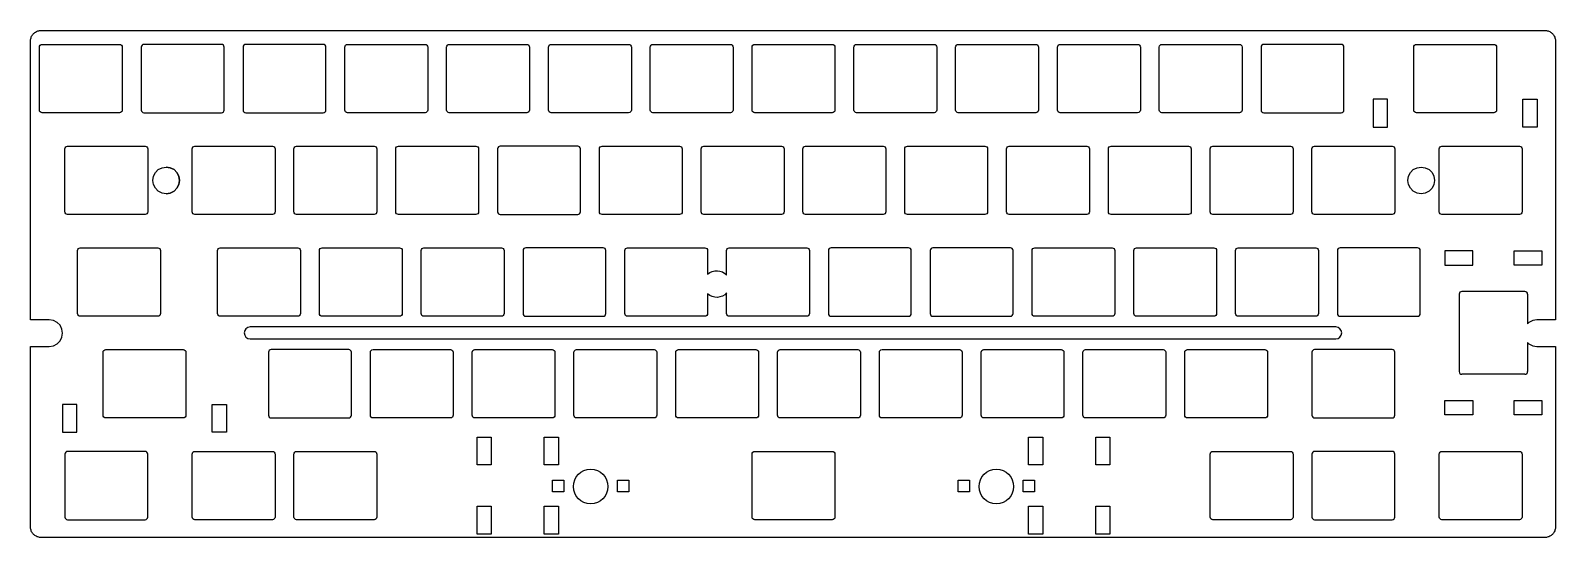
# Model space of a CAD drawing. Header units: millimetres. Extents: x 0 to 285, y 0 to 95.
import ezdxf

# ---------------------------------------------------------------- set-up
doc = ezdxf.new("R2010")
doc.units = ezdxf.units.MM
doc.layers.get('0').update_dxf_attribs({"linetype": 'CONTINUOUS'})

msp = doc.modelspace()

# ---------------------------------------------------------------- linework, layer by layer
for p, q in [((0.31, 94.06), (0.39, 94.2)), ((0.39, 94.2), (0.48, 94.33)), ((0.48, 94.33), (0.57, 94.45)), ((0.57, 94.45), (0.68, 94.57)), ((0.68, 94.57), (0.8, 94.68)), ((0.8, 94.68), (0.92, 94.77)), ((0.92, 94.77), (1.05, 94.86)), ((1.05, 94.86), (1.19, 94.94)), ((1.19, 94.94), (1.33, 95)), ((1.33, 95), (1.48, 95.06)), ((1.48, 95.06), (1.63, 95.1)), ((1.63, 95.1), (1.78, 95.13)), ((1.78, 95.13), (1.94, 95.15)), ((1.94, 95.15), (2.1, 95.15)), ((2.1, 95.15), (283.47, 95.15)), ((283.47, 95.15), (283.63, 95.15)), ((283.63, 95.15), (283.78, 95.13)), ((283.78, 95.13), (283.94, 95.1)), ((283.94, 95.1), (284.09, 95.06)), ((284.09, 95.06), (284.24, 95)), ((284.24, 95), (284.38, 94.94)), ((284.38, 94.94), (284.51, 94.86)), ((284.51, 94.86), (284.64, 94.77)), ((284.64, 94.77), (284.77, 94.68)), ((284.77, 94.68), (284.88, 94.57)), ((284.88, 94.57), (284.99, 94.45)), ((284.99, 94.45), (285.09, 94.33)), ((285.09, 94.33), (285.18, 94.2)), ((285.18, 94.2), (285.25, 94.06)), ((0.1, 93.31), (0.12, 93.47)), ((0.1, 93.15), (0.1, 93.31)), ((0.1, 40.99), (0.1, 93.15)), ((0.12, 93.47), (0.15, 93.62)), ((0.15, 93.62), (0.19, 93.77)), ((0.19, 93.77), (0.25, 93.92)), ((0.25, 93.92), (0.31, 94.06)), ((285.25, 94.06), (285.32, 93.92)), ((285.32, 93.92), (285.37, 93.77)), ((285.37, 93.77), (285.42, 93.62)), ((285.42, 93.62), (285.45, 93.47)), ((285.45, 93.47), (285.46, 93.31)), ((285.46, 93.31), (285.47, 93.15)), ((285.47, 93.15), (285.47, 40.99)), ((26.26, 69.47), (25.48, 69.59)), ((26.95, 69.11), (26.26, 69.47)), ((27.5, 68.56), (26.95, 69.11)), ((27.86, 67.86), (27.5, 68.56)), ((27.5, 65.62), (27.86, 66.32)), ((27.98, 67.09), (27.86, 67.86)), ((27.86, 66.32), (27.98, 67.09)), ((25.48, 64.59), (26.26, 64.71)), ((26.26, 64.71), (26.95, 65.07)), ((26.95, 65.07), (27.5, 65.62)), ((267.44, 45.78), (267.44, 31.28)), ((279.74, 46.28), (267.94, 46.28)), ((280.24, 45.78), (280.24, 40.26)), ((3.6, 40.99), (0.1, 40.99)), ((4.37, 40.87), (3.6, 40.99)), ((5.06, 40.51), (4.37, 40.87)), ((5.62, 39.96), (5.06, 40.51)), ((5.97, 39.26), (5.62, 39.96)), ((280.5, 40.51), (280.24, 40.26)), ((281.2, 40.87), (280.5, 40.51)), ((281.97, 40.99), (281.2, 40.87)), ((285.47, 40.99), (281.97, 40.99)), ((5.62, 37.02), (5.97, 37.72)), ((6.1, 38.49), (5.97, 39.26)), ((5.97, 37.72), (6.1, 38.49)), ((0.1, 2.23), (0.1, 35.99)), ((0.1, 35.99), (3.6, 35.99)), ((3.6, 35.99), (4.37, 36.11)), ((4.37, 36.11), (5.06, 36.47)), ((5.06, 36.47), (5.62, 37.02)), ((280.24, 36.73), (280.5, 36.47)), ((280.24, 36.73), (280.24, 31.28)), ((280.5, 36.47), (281.2, 36.11)), ((281.2, 36.11), (281.97, 35.99)), ((281.97, 35.99), (285.47, 35.99)), ((285.47, 35.99), (285.47, 2.23)), ((279.74, 30.78), (267.94, 30.78)), ((0.1, 2.07), (0.1, 2.23)), ((0.12, 1.92), (0.1, 2.07)), ((0.15, 1.76), (0.12, 1.92)), ((0.19, 1.61), (0.15, 1.76)), ((0.25, 1.46), (0.19, 1.61)), ((0.31, 1.32), (0.25, 1.46)), ((0.39, 1.19), (0.31, 1.32)), ((0.48, 1.05), (0.39, 1.19)), ((0.57, 0.93), (0.48, 1.05)), ((0.68, 0.81), (0.57, 0.93)), ((0.8, 0.71), (0.68, 0.81)), ((0.92, 0.61), (0.8, 0.71)), ((1.05, 0.52), (0.92, 0.61)), ((1.19, 0.45), (1.05, 0.52)), ((1.33, 0.38), (1.19, 0.45)), ((1.48, 0.33), (1.33, 0.38)), ((1.63, 0.28), (1.48, 0.33)), ((1.78, 0.25), (1.63, 0.28)), ((1.94, 0.24), (1.78, 0.25)), ((2.1, 0.23), (1.94, 0.24)), ((283.47, 0.23), (2.1, 0.23)), ((283.63, 0.24), (283.47, 0.23)), ((283.78, 0.25), (283.63, 0.24)), ((283.94, 0.28), (283.78, 0.25)), ((284.09, 0.33), (283.94, 0.28)), ((284.24, 0.38), (284.09, 0.33)), ((284.38, 0.45), (284.24, 0.38)), ((284.51, 0.52), (284.38, 0.45)), ((284.64, 0.61), (284.51, 0.52)), ((284.77, 0.71), (284.64, 0.61)), ((284.88, 0.81), (284.77, 0.71)), ((284.99, 0.93), (284.88, 0.81)), ((285.09, 1.05), (284.99, 0.93)), ((285.18, 1.19), (285.09, 1.05)), ((285.25, 1.32), (285.18, 1.19)), ((285.32, 1.46), (285.25, 1.32)), ((285.37, 1.61), (285.32, 1.46)), ((285.42, 1.76), (285.37, 1.61)), ((285.45, 1.92), (285.42, 1.76)), ((285.46, 2.07), (285.45, 1.92)), ((285.47, 2.23), (285.46, 2.07))]:
    msp.add_line(p, q)
for points in [[(17.27, 80.26, -0.414214), (16.77, 79.75), (2.27, 79.75, -0.414214), (1.77, 80.26), (1.77, 92.06, -0.414214), (2.27, 92.55), (16.77, 92.55, -0.414214), (17.27, 92.06)], [(36.33, 80.26), (36.33, 92.06, 0.414214), (35.83, 92.55), (21.32, 92.55, 0.414214), (20.82, 92.06), (20.82, 80.26, 0.414214), (21.32, 79.75), (35.83, 79.75, 0.414214)], [(54.88, 92.55), (40.38, 92.55, 0.414214), (39.88, 92.06), (39.88, 80.26, 0.414214), (40.38, 79.75), (54.88, 79.75, 0.414214), (55.38, 80.26), (55.38, 92.06, 0.414214)], [(58.92, 92.06, -0.414214), (59.42, 92.55), (73.92, 92.55, -0.414214), (74.42, 92.06), (74.42, 80.26, -0.414214), (73.92, 79.75), (59.42, 79.75, -0.414214), (58.92, 80.26)], [(78.47, 79.75, -0.414214), (77.97, 80.26), (77.97, 92.06, -0.414214), (78.47, 92.55), (92.97, 92.55, -0.414214), (93.47, 92.06), (93.47, 80.26, -0.414214), (92.97, 79.75)], [(112.03, 79.75), (97.53, 79.75, -0.414214), (97.03, 80.26), (97.03, 92.06, -0.414214), (97.53, 92.55), (112.03, 92.55, -0.414214), (112.53, 92.06), (112.53, 80.26, -0.414214)], [(116.08, 80.26), (116.08, 92.06, -0.414214), (116.58, 92.55), (131.07, 92.55, -0.414214), (131.57, 92.06), (131.57, 80.26, -0.414214), (131.07, 79.75), (116.58, 79.75, -0.414214)], [(150.62, 80.26, -0.414214), (150.12, 79.75), (135.62, 79.75, -0.414214), (135.12, 80.26), (135.12, 92.06, -0.414214), (135.62, 92.55), (150.12, 92.55, -0.414214), (150.62, 92.06)], [(154.18, 92.06, -0.414214), (154.68, 92.55), (169.18, 92.55, -0.414214), (169.68, 92.06), (169.68, 80.26, -0.414214), (169.18, 79.75), (154.68, 79.75, -0.414214), (154.18, 80.26)], [(173.22, 92.06, -0.414214), (173.72, 92.55), (188.23, 92.55, -0.414214), (188.72, 92.06), (188.72, 80.26, -0.414214), (188.23, 79.75), (173.72, 79.75, -0.414214), (173.22, 80.26)], [(192.78, 79.75, -0.414214), (192.28, 80.26), (192.28, 92.06, -0.414214), (192.78, 92.55), (207.28, 92.55, -0.414214), (207.78, 92.06), (207.78, 80.26, -0.414214), (207.28, 79.75)], [(226.83, 80.26, -0.414214), (226.32, 79.75), (211.83, 79.75, -0.414214), (211.32, 80.26), (211.32, 92.06, -0.414214), (211.83, 92.55), (226.32, 92.55, -0.414214), (226.83, 92.06)], [(245.88, 80.26), (245.88, 92.06, 0.414214), (245.38, 92.55), (230.88, 92.55, 0.414214), (230.38, 92.06), (230.38, 80.26, 0.414214), (230.88, 79.75), (245.38, 79.75, 0.414214)], [(259.45, 79.75, -0.414214), (258.95, 80.26), (258.95, 92.06, -0.414214), (259.45, 92.55), (273.95, 92.55, -0.414214), (274.45, 92.06), (274.45, 80.26, -0.414214), (273.95, 79.75)], [(21.54, 60.71), (7.04, 60.71, -0.414214), (6.54, 61.21), (6.54, 73.01, -0.414214), (7.04, 73.5), (21.54, 73.5, -0.414214), (22.04, 73.01), (22.04, 61.21, -0.414214)], [(45.85, 61.21, -0.414214), (45.35, 60.71), (30.85, 60.71, -0.414214), (30.35, 61.21), (30.35, 73.01, -0.414214), (30.85, 73.5), (45.35, 73.5, -0.414214), (45.85, 73.01)], [(64.4, 73.5, -0.414214), (64.9, 73.01), (64.9, 61.21, -0.414214), (64.4, 60.71), (49.9, 60.71, -0.414214), (49.4, 61.21), (49.4, 73.01, -0.414214), (49.9, 73.5)], [(68.95, 60.71, -0.414214), (68.45, 61.21), (68.45, 73.01, -0.414214), (68.95, 73.5), (83.45, 73.5, -0.414214), (83.95, 73.01), (83.95, 61.21, -0.414214), (83.45, 60.71)], [(103, 61.21), (103, 73.01, 0.414214), (102.5, 73.5), (88, 73.5, 0.414214), (87.5, 73.01), (87.5, 61.21, 0.414214), (88, 60.71), (102.5, 60.71, 0.414214)], [(121.55, 60.71), (107.05, 60.71, -0.414214), (106.55, 61.21), (106.55, 73.01, -0.414214), (107.05, 73.5), (121.55, 73.5, -0.414214), (122.05, 73.01), (122.05, 61.21, -0.414214)], [(126.1, 60.71, -0.414214), (125.6, 61.21), (125.6, 73.01, -0.414214), (126.1, 73.5), (140.6, 73.5, -0.414214), (141.1, 73.01), (141.1, 61.21, -0.414214), (140.6, 60.71)], [(145.15, 60.71, -0.414214), (144.65, 61.21), (144.65, 73.01, -0.414214), (145.15, 73.5), (159.65, 73.5, -0.414214), (160.15, 73.01), (160.15, 61.21, -0.414214), (159.65, 60.71)], [(164.2, 60.71, -0.414214), (163.7, 61.21), (163.7, 73.01, -0.414214), (164.2, 73.5), (178.7, 73.5, -0.414214), (179.2, 73.01), (179.2, 61.21, -0.414214), (178.7, 60.71)], [(183.25, 60.71, -0.414214), (182.75, 61.21), (182.75, 73.01, -0.414214), (183.25, 73.5), (197.75, 73.5, -0.414214), (198.25, 73.01), (198.25, 61.21, -0.414214), (197.75, 60.71)], [(202.3, 60.71, -0.414214), (201.8, 61.21), (201.8, 73.01, -0.414214), (202.3, 73.5), (216.8, 73.5, -0.414214), (217.3, 73.01), (217.3, 61.21, -0.414214), (216.8, 60.71)], [(220.85, 61.21), (220.85, 73.01, -0.414214), (221.35, 73.5), (235.85, 73.5, -0.414214), (236.35, 73.01), (236.35, 61.21, -0.414214), (235.85, 60.71), (221.35, 60.71, -0.414214)], [(240.4, 60.71, -0.414214), (239.9, 61.21), (239.9, 73.01, -0.414214), (240.4, 73.5), (254.9, 73.5, -0.414214), (255.4, 73.01), (255.4, 61.21, -0.414214), (254.9, 60.71)], [(264.21, 60.71, -0.414214), (263.71, 61.21), (263.71, 73.01, -0.414214), (264.21, 73.5), (278.71, 73.5, -0.414214), (279.21, 73.01), (279.21, 61.21, -0.414214), (278.71, 60.71)], [(9.42, 41.66, -0.414214), (8.92, 42.16), (8.92, 53.96, -0.414214), (9.42, 54.45), (23.92, 54.45, -0.414214), (24.42, 53.96), (24.42, 42.16, -0.414214), (23.92, 41.66)], [(50.11, 54.45, -0.414214), (50.61, 53.96), (50.61, 42.16, -0.414214), (50.11, 41.66), (35.61, 41.66, -0.414214), (35.11, 42.16), (35.11, 53.96, -0.414214), (35.61, 54.45)], [(54.16, 42.16), (54.16, 53.96, -0.414214), (54.66, 54.45), (69.16, 54.45, -0.414214), (69.66, 53.96), (69.66, 42.16, -0.414214), (69.16, 41.66), (54.66, 41.66, -0.414214)], [(88.21, 54.45, -0.414214), (88.71, 53.96), (88.71, 42.16, -0.414214), (88.21, 41.66), (73.71, 41.66, -0.414214), (73.21, 42.16), (73.21, 53.96, -0.414214), (73.71, 54.45)], [(107.26, 54.45), (92.76, 54.45, 0.414214), (92.26, 53.96), (92.26, 42.16, 0.414214), (92.76, 41.66), (107.26, 41.66, 0.414214), (107.76, 42.16), (107.76, 53.96, 0.414214)], [(145.36, 54.45, -0.414214), (145.86, 53.96), (145.86, 42.16, -0.414214), (145.36, 41.66), (130.86, 41.66, -0.414214), (130.36, 42.16), (130.36, 46.03, -0.417439), (126.81, 45.84), (126.81, 42.16, -0.414214), (126.31, 41.66), (111.81, 41.66, -0.414214), (111.31, 42.16), (111.31, 53.96, -0.414214), (111.81, 54.45), (126.31, 54.45, -0.414214), (126.81, 53.96), (126.81, 49.54, -0.417439), (130.36, 49.35), (130.36, 53.96, -0.414214), (130.86, 54.45)], [(164.41, 54.45), (149.91, 54.45, 0.414214), (149.41, 53.96), (149.41, 42.16, 0.414214), (149.91, 41.66), (164.41, 41.66, 0.414214), (164.91, 42.16), (164.91, 53.96, 0.414214)], [(183.46, 54.45), (168.96, 54.45, 0.414214), (168.46, 53.96), (168.46, 42.16, 0.414214), (168.96, 41.66), (183.46, 41.66, 0.414214), (183.96, 42.16), (183.96, 53.96, 0.414214)], [(188.01, 41.66, -0.414214), (187.51, 42.16), (187.51, 53.96, -0.414214), (188.01, 54.45), (202.51, 54.45, -0.414214), (203.01, 53.96), (203.01, 42.16, -0.414214), (202.51, 41.66)], [(207.06, 41.66, -0.414214), (206.56, 42.16), (206.56, 53.96, -0.414214), (207.06, 54.45), (221.56, 54.45, -0.414214), (222.06, 53.96), (222.06, 42.16, -0.414214), (221.56, 41.66)], [(226.11, 41.66, -0.414214), (225.61, 42.16), (225.61, 53.96, -0.414214), (226.11, 54.45), (240.61, 54.45, -0.414214), (241.11, 53.96), (241.11, 42.16, -0.414214), (240.61, 41.66)], [(259.66, 54.45), (245.16, 54.45, 0.414214), (244.66, 53.96), (244.66, 42.16, 0.414214), (245.16, 41.66), (259.66, 41.66, 0.414214), (260.16, 42.16), (260.16, 53.96, 0.414214)], [(244.35, 39.65), (41.21, 39.65, 1), (41.21, 37.42), (244.35, 37.42, 1)], [(13.68, 23.11), (13.68, 34.91, -0.414214), (14.18, 35.41), (28.68, 35.41, -0.414214), (29.18, 34.91), (29.18, 23.11, -0.414214), (28.68, 22.61), (14.18, 22.61, -0.414214)], [(59.64, 35.41), (45.14, 35.41, 0.414214), (44.64, 34.91), (44.64, 23.11, 0.414214), (45.14, 22.61), (59.64, 22.61, 0.414214), (60.14, 23.11), (60.14, 34.91, 0.414214)], [(79.19, 23.11, -0.414214), (78.69, 22.61), (64.19, 22.61, -0.414214), (63.69, 23.11), (63.69, 34.91, -0.414214), (64.19, 35.41), (78.69, 35.41, -0.414214), (79.19, 34.91)], [(98.24, 23.11, -0.414214), (97.74, 22.61), (83.24, 22.61, -0.414214), (82.74, 23.11), (82.74, 34.91, -0.414214), (83.24, 35.41), (97.74, 35.41, -0.414214), (98.24, 34.91)], [(101.79, 23.11), (101.79, 34.91, -0.414214), (102.29, 35.41), (116.79, 35.41, -0.414214), (117.29, 34.91), (117.29, 23.11, -0.414214), (116.79, 22.61), (102.29, 22.61, -0.414214)], [(120.84, 34.91, -0.414214), (121.34, 35.41), (135.84, 35.41, -0.414214), (136.34, 34.91), (136.34, 23.11, -0.414214), (135.84, 22.61), (121.34, 22.61, -0.414214), (120.84, 23.11)], [(154.89, 35.41, -0.414214), (155.39, 34.91), (155.39, 23.11, -0.414214), (154.89, 22.61), (140.39, 22.61, -0.414214), (139.89, 23.11), (139.89, 34.91, -0.414214), (140.39, 35.41)], [(158.94, 34.91, -0.414214), (159.44, 35.41), (173.94, 35.41, -0.414214), (174.44, 34.91), (174.44, 23.11, -0.414214), (173.94, 22.61), (159.44, 22.61, -0.414214), (158.94, 23.11)], [(178.49, 22.61, -0.414214), (177.99, 23.11), (177.99, 34.91, -0.414214), (178.49, 35.41), (192.99, 35.41, -0.414214), (193.49, 34.91), (193.49, 23.11, -0.414214), (192.99, 22.61)], [(212.04, 35.41, -0.414214), (212.54, 34.91), (212.54, 23.11, -0.414214), (212.04, 22.61), (197.54, 22.61, -0.414214), (197.04, 23.11), (197.04, 34.91, -0.414214), (197.54, 35.41)], [(231.09, 35.41, -0.414214), (231.59, 34.91), (231.59, 23.11, -0.414214), (231.09, 22.61), (216.59, 22.61, -0.414214), (216.09, 23.11), (216.09, 34.91, -0.414214), (216.59, 35.41)], [(254.9, 35.41), (240.4, 35.41, 0.414214), (239.9, 34.91), (239.9, 23.11, 0.414214), (240.4, 22.61), (254.9, 22.61, 0.414214), (255.4, 23.11), (255.4, 34.91, 0.414214)], [(21.54, 16.35), (7.04, 16.35, 0.414214), (6.54, 15.85), (6.54, 4.06, 0.414214), (7.04, 3.56), (21.54, 3.56, 0.414214), (22.04, 4.06), (22.04, 15.85, 0.414214)], [(30.35, 15.85, -0.414214), (30.85, 16.35), (45.35, 16.35, -0.414214), (45.85, 15.85), (45.85, 4.06, -0.414214), (45.35, 3.56), (30.85, 3.56, -0.414214), (30.35, 4.06)], [(49.4, 15.85, -0.414214), (49.9, 16.35), (64.4, 16.35, -0.414214), (64.9, 15.85), (64.9, 4.06, -0.414214), (64.4, 3.56), (49.9, 3.56, -0.414214), (49.4, 4.06)], [(150.62, 4.06, -0.414214), (150.12, 3.56), (135.62, 3.56, -0.414214), (135.12, 4.06), (135.12, 15.85, -0.414214), (135.62, 16.35), (150.12, 16.35, -0.414214), (150.62, 15.85)], [(236.35, 4.06, -0.414214), (235.85, 3.56), (221.35, 3.56, -0.414214), (220.85, 4.06), (220.85, 15.85, -0.414214), (221.35, 16.35), (235.85, 16.35, -0.414214), (236.35, 15.85)], [(255.4, 4.06), (255.4, 15.85, 0.414214), (254.9, 16.35), (240.4, 16.35, 0.414214), (239.9, 15.85), (239.9, 4.06, 0.414214), (240.4, 3.56), (254.9, 3.56, 0.414214)], [(263.71, 15.85, -0.414214), (264.21, 16.35), (278.71, 16.35, -0.414214), (279.21, 15.85), (279.21, 4.06, -0.414214), (278.71, 3.56), (264.21, 3.56, -0.414214), (263.71, 4.06)]]:
    msp.add_lwpolyline(points, format="xyb", close=True)
for points in [[(254.04, 82.28), (251.37, 82.28), (251.37, 77.07), (254.04, 77.07)], [(282.04, 77.07), (279.37, 77.07), (279.37, 82.28), (282.04, 82.28)], [(27.86, 66.32), (27.5, 65.62), (26.95, 65.07), (26.26, 64.71), (25.48, 64.59), (24.71, 64.71), (24.01, 65.07), (23.46, 65.62), (23.11, 66.32), (22.98, 67.09), (23.11, 67.86), (23.46, 68.56), (24.01, 69.11), (24.71, 69.47), (25.48, 69.59), (26.26, 69.47), (26.95, 69.11), (27.5, 68.56), (27.86, 67.86), (27.98, 67.09)], [(259.56, 64.71), (258.86, 65.07), (258.31, 65.62), (257.95, 66.32), (257.83, 67.09), (257.95, 67.86), (258.31, 68.56), (258.86, 69.11), (259.56, 69.47), (260.33, 69.59), (261.11, 69.47), (261.8, 69.11), (262.36, 68.56), (262.71, 67.86), (262.83, 67.09), (262.71, 66.32), (262.36, 65.62), (261.8, 65.07), (261.11, 64.71), (260.33, 64.59)], [(264.86, 51.2), (269.87, 51.2), (269.97, 51.2), (269.97, 51.29), (269.97, 53.87), (264.86, 53.87), (264.76, 53.87), (264.76, 51.29), (264.76, 51.2)], [(277.82, 53.87), (282.93, 53.87), (282.93, 51.29), (282.93, 51.2), (282.83, 51.2), (277.82, 51.2), (277.72, 51.2), (277.72, 51.29), (277.72, 53.87)], [(269.97, 23.2), (269.87, 23.2), (264.86, 23.2), (264.76, 23.2), (264.76, 23.29), (264.76, 25.87), (264.86, 25.87), (269.97, 25.87), (269.97, 23.29)], [(277.72, 23.29), (277.72, 25.87), (277.82, 25.87), (282.93, 25.87), (282.93, 23.29), (282.93, 23.2), (282.83, 23.2), (277.82, 23.2), (277.72, 23.2)], [(8.77, 19.92), (8.77, 25.13), (6.1, 25.13), (6.1, 19.92)], [(34.1, 20.42), (34.1, 24.63), (34.1, 25.13), (34.6, 25.13), (36.27, 25.13), (36.77, 25.13), (36.77, 24.63), (36.77, 20.42), (36.77, 19.92), (36.27, 19.92), (34.6, 19.92), (34.1, 19.92)], [(86.33, 19.04), (86.33, 13.83), (83.66, 13.83), (83.66, 19.04)], [(96.24, 19.04), (98.91, 19.04), (98.91, 13.83), (96.24, 13.83)], [(186.84, 13.83), (186.84, 19.04), (189.51, 19.04), (189.51, 13.83)], [(202.09, 19.04), (202.09, 13.83), (199.43, 13.83), (199.43, 19.04)], [(99.91, 8.78), (97.77, 8.78), (97.77, 10.97), (99.91, 10.97)], [(109.94, 10.97), (112.07, 10.97), (112.07, 8.78), (109.94, 8.78)], [(175.81, 10.97), (175.81, 8.78), (173.68, 8.78), (173.68, 10.97)], [(187.98, 8.78), (185.84, 8.78), (185.84, 10.97), (187.98, 10.97)], [(83.66, 0.87), (83.66, 6.08), (86.33, 6.08), (86.33, 0.87)], [(96.24, 6.08), (98.91, 6.08), (98.91, 0.87), (96.24, 0.87)], [(186.84, 6.08), (189.51, 6.08), (189.51, 0.87), (186.84, 0.87)], [(202.09, 6.08), (202.09, 0.87), (199.43, 0.87), (199.43, 6.08)]]:
    msp.add_lwpolyline(points, close=True)
for centre in [(104.92, 9.77), (180.83, 9.77)]:
    msp.add_circle(centre, 3.24)
for centre, start, end in [((267.94, 45.78), 90, 180), ((279.74, 45.78), 0, 90), ((267.94, 31.28), 180, 270), ((279.74, 31.28), -90, 0)]:
    msp.add_arc(centre, 0.5, start, end)

doc.saveas('drawing.dxf')
